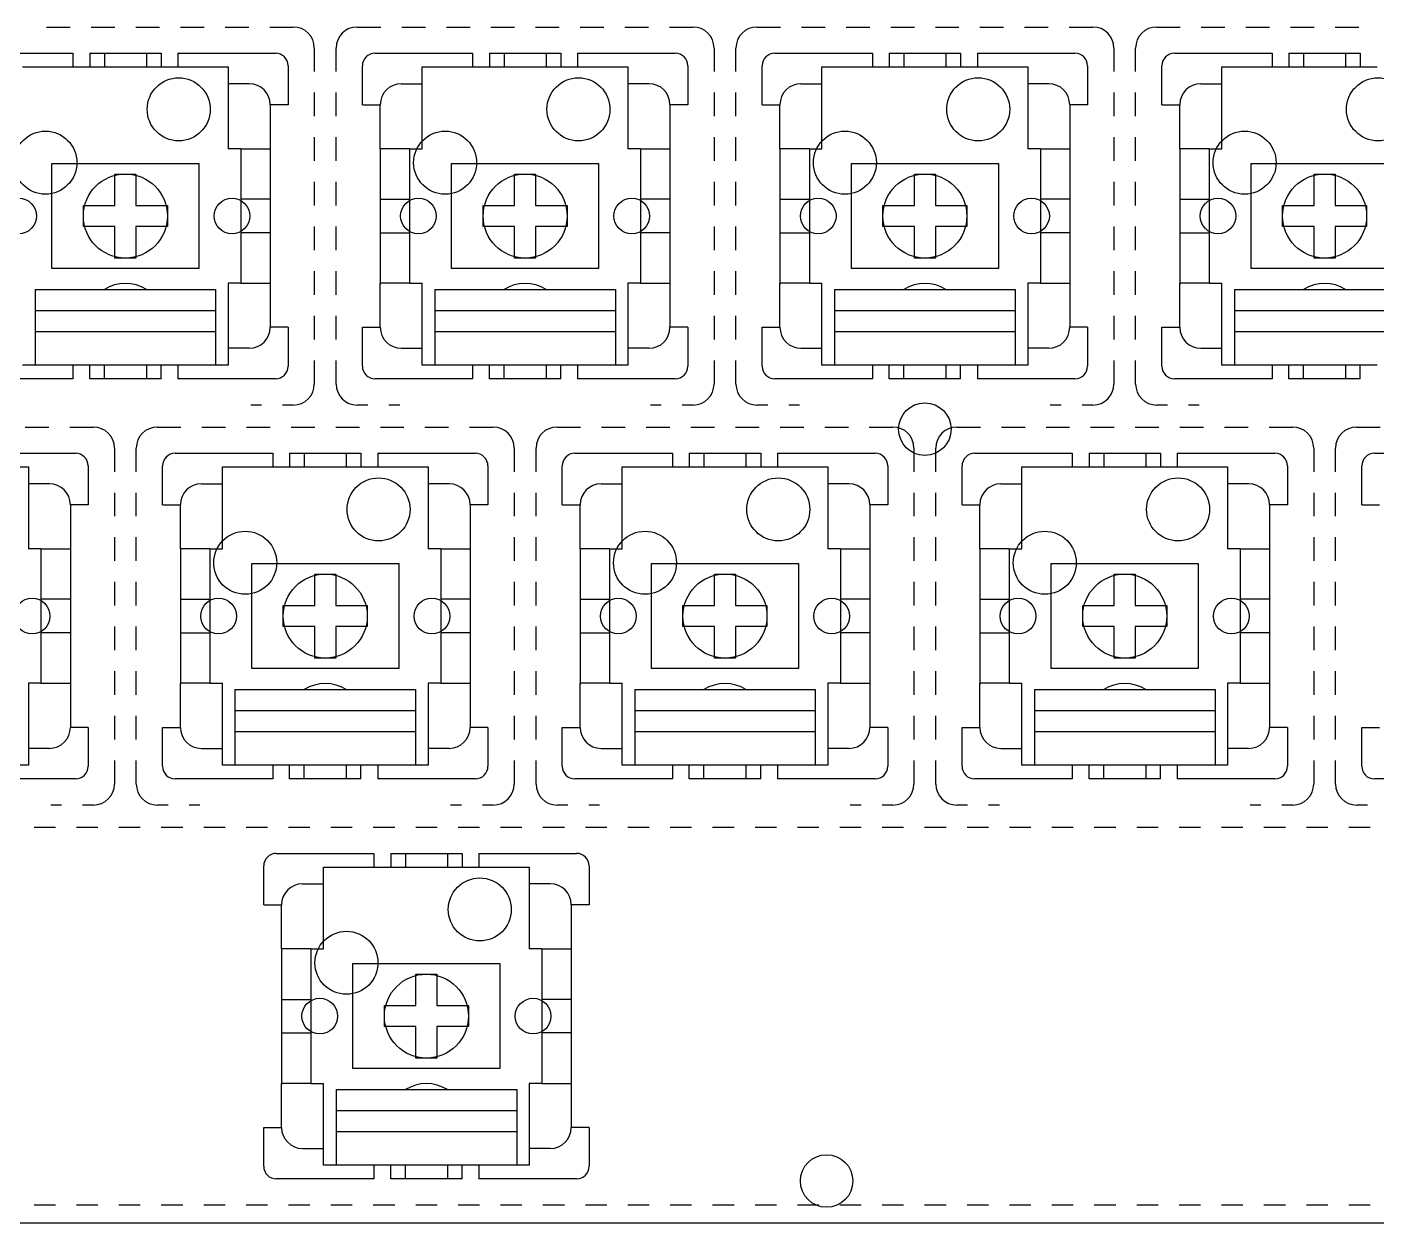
# Model space of a CAD drawing. Extents: x 0 to 386, y 0 to 144.
# Drawn here: x 122.4 to 186.7, y 0 to 57 of the extents above; entities that cross this region are included whole.
import ezdxf

# ---------------------------------------------------------------- set-up
doc = ezdxf.new("R2010")
doc.units = 0
for name, color, linetype in [('20', 30, 'CONTINUOUS'), ('21', 253, 'CONTINUOUS'), ('51', 253, 'CONTINUOUS')]:
    doc.layers.add(name, color=color, linetype=linetype)

msp = doc.modelspace()

# ---------------------------------------------------------------- linework, layer by layer
at = {"layer": '20'}
msp.add_line((0, 0), (385.6, 0), dxfattribs=at)
for centre, radius in [((129.58, 53.03), 1.5), ((148.62, 53.03), 1.5), ((167.66, 53.03), 1.5), ((186.7, 53.03), 1.5), ((123.23, 50.49), 1.5), ((142.27, 50.49), 1.5), ((161.31, 50.49), 1.5), ((180.35, 50.49), 1.5), ((127.04, 47.95), 2), ((146.08, 47.95), 2), ((165.12, 47.95), 2), ((184.16, 47.95), 2), ((121.96, 47.95), 0.85), ((132.12, 47.95), 0.85), ((141, 47.95), 0.85), ((151.16, 47.95), 0.85), ((160.04, 47.95), 0.85), ((170.2, 47.95), 0.85), ((179.08, 47.95), 0.85), ((165.12, 37.8), 1.25), ((139.1, 33.98), 1.5), ((158.14, 33.98), 1.5), ((177.18, 33.98), 1.5), ((132.75, 31.44), 1.5), ((151.79, 31.44), 1.5), ((170.83, 31.44), 1.5), ((136.56, 28.9), 2), ((155.6, 28.9), 2), ((174.64, 28.9), 2), ((122.6, 28.9), 0.85), ((131.48, 28.9), 0.85), ((141.64, 28.9), 0.85), ((150.52, 28.9), 0.85), ((160.68, 28.9), 0.85), ((169.56, 28.9), 0.85), ((179.72, 28.9), 0.85), ((143.92, 14.93), 1.5), ((137.57, 12.39), 1.5), ((141.38, 9.85), 2), ((136.3, 9.85), 0.85), ((146.46, 9.85), 0.85), ((160.44, 2), 1.25)]:
    msp.add_circle(centre, radius, dxfattribs=at)
at = {"layer": '21'}
for p, q in [((123.29, 56.95), (124.415, 56.95)), ((125.415, 56.95), (126.54, 56.95)), ((127.54, 56.95), (128.665, 56.95)), ((129.665, 56.95), (130.79, 56.95)), ((131.79, 56.95), (132.915, 56.95)), ((133.915, 56.95), (135.04, 56.95)), ((138.08, 56.95), (139.205, 56.95)), ((140.205, 56.95), (141.33, 56.95)), ((142.33, 56.95), (143.455, 56.95)), ((144.455, 56.95), (145.58, 56.95)), ((146.58, 56.95), (147.705, 56.95)), ((148.705, 56.95), (149.83, 56.95)), ((150.83, 56.95), (151.955, 56.95)), ((152.955, 56.95), (154.08, 56.95)), ((157.12, 56.95), (158.245, 56.95)), ((159.245, 56.95), (160.37, 56.95)), ((161.37, 56.95), (162.495, 56.95)), ((163.495, 56.95), (164.62, 56.95)), ((165.62, 56.95), (166.745, 56.95)), ((167.745, 56.95), (168.87, 56.95)), ((169.87, 56.95), (170.995, 56.95)), ((171.995, 56.95), (173.12, 56.95)), ((176.16, 56.95), (177.285, 56.95)), ((178.285, 56.95), (179.41, 56.95)), ((180.41, 56.95), (181.535, 56.95)), ((182.535, 56.95), (183.66, 56.95)), ((184.66, 56.95), (185.785, 56.95)), ((136.04, 55.95), (136.04, 54.825)), ((137.08, 54.825), (137.08, 55.95)), ((155.08, 55.95), (155.08, 54.825)), ((156.12, 54.825), (156.12, 55.95)), ((174.12, 55.95), (174.12, 54.825)), ((175.16, 54.825), (175.16, 55.95)), ((119.89, 55.7), (124.54, 55.7)), ((124.54, 55.7), (124.54, 55.05)), ((125.34, 55.7), (126.04, 55.7)), ((125.34, 55.7), (125.34, 55.05)), ((126.04, 55.7), (128.04, 55.7)), ((126.04, 55.7), (126.04, 55.05)), ((128.04, 55.7), (128.74, 55.7)), ((128.04, 55.7), (128.04, 55.05)), ((128.74, 55.7), (128.74, 55.05)), ((129.54, 55.7), (134.19, 55.7)), ((129.54, 55.7), (129.54, 55.05)), ((138.93, 55.7), (143.58, 55.7)), ((143.58, 55.7), (143.58, 55.05)), ((144.38, 55.7), (145.08, 55.7)), ((144.38, 55.7), (144.38, 55.05)), ((145.08, 55.7), (147.08, 55.7)), ((145.08, 55.7), (145.08, 55.05)), ((147.08, 55.7), (147.78, 55.7)), ((147.08, 55.7), (147.08, 55.05)), ((147.78, 55.7), (147.78, 55.05)), ((148.58, 55.7), (153.23, 55.7)), ((148.58, 55.7), (148.58, 55.05)), ((157.97, 55.7), (162.62, 55.7)), ((162.62, 55.7), (162.62, 55.05)), ((163.42, 55.7), (164.12, 55.7)), ((163.42, 55.7), (163.42, 55.05)), ((164.12, 55.7), (166.12, 55.7)), ((164.12, 55.7), (164.12, 55.05)), ((166.12, 55.7), (166.82, 55.7)), ((166.12, 55.7), (166.12, 55.05)), ((166.82, 55.7), (166.82, 55.05)), ((167.62, 55.7), (172.27, 55.7)), ((167.62, 55.7), (167.62, 55.05)), ((177.01, 55.7), (181.66, 55.7)), ((181.66, 55.7), (181.66, 55.05)), ((182.46, 55.7), (183.16, 55.7)), ((182.46, 55.7), (182.46, 55.05)), ((183.16, 55.7), (185.16, 55.7)), ((183.16, 55.7), (183.16, 55.05)), ((185.16, 55.7), (185.86, 55.7)), ((185.16, 55.7), (185.16, 55.05)), ((185.86, 55.7), (185.86, 55.05)), ((122.14, 55.05), (124.54, 55.05)), ((124.54, 55.05), (125.34, 55.05)), ((125.34, 55.05), (126.04, 55.05)), ((126.04, 55.05), (128.04, 55.05)), ((128.04, 55.05), (128.74, 55.05)), ((128.74, 55.05), (129.54, 55.05)), ((129.54, 55.05), (131.94, 55.05)), ((131.94, 55.05), (131.94, 54.25)), ((134.79, 55.1), (134.79, 53.25)), ((138.33, 53.25), (138.33, 55.1)), ((141.18, 55.05), (143.58, 55.05)), ((141.18, 54.25), (141.18, 55.05)), ((143.58, 55.05), (144.38, 55.05)), ((144.38, 55.05), (145.08, 55.05)), ((145.08, 55.05), (147.08, 55.05)), ((147.08, 55.05), (147.78, 55.05)), ((147.78, 55.05), (148.58, 55.05)), ((148.58, 55.05), (150.98, 55.05)), ((150.98, 55.05), (150.98, 54.25)), ((153.83, 55.1), (153.83, 53.25)), ((157.37, 53.25), (157.37, 55.1)), ((160.22, 55.05), (162.62, 55.05)), ((160.22, 54.25), (160.22, 55.05)), ((162.62, 55.05), (163.42, 55.05)), ((163.42, 55.05), (164.12, 55.05)), ((164.12, 55.05), (166.12, 55.05)), ((166.12, 55.05), (166.82, 55.05)), ((166.82, 55.05), (167.62, 55.05)), ((167.62, 55.05), (170.02, 55.05)), ((170.02, 55.05), (170.02, 54.25)), ((172.87, 55.1), (172.87, 53.25)), ((176.41, 53.25), (176.41, 55.1)), ((179.26, 55.05), (181.66, 55.05)), ((179.26, 54.25), (179.26, 55.05)), ((181.66, 55.05), (182.46, 55.05)), ((182.46, 55.05), (183.16, 55.05)), ((183.16, 55.05), (185.16, 55.05)), ((185.16, 55.05), (185.86, 55.05)), ((185.86, 55.05), (186.66, 55.05)), ((131.94, 54.25), (131.94, 51.15)), ((132.94, 54.25), (131.94, 54.25)), ((140.18, 54.25), (141.18, 54.25)), ((141.18, 51.15), (141.18, 54.25)), ((150.98, 54.25), (150.98, 51.15)), ((151.98, 54.25), (150.98, 54.25)), ((159.22, 54.25), (160.22, 54.25)), ((160.22, 51.15), (160.22, 54.25)), ((170.02, 54.25), (170.02, 51.15)), ((171.02, 54.25), (170.02, 54.25)), ((178.26, 54.25), (179.26, 54.25)), ((179.26, 51.15), (179.26, 54.25)), ((136.04, 53.825), (136.04, 52.7)), ((137.08, 52.7), (137.08, 53.825)), ((155.08, 53.825), (155.08, 52.7)), ((156.12, 52.7), (156.12, 53.825)), ((174.12, 53.825), (174.12, 52.7)), ((175.16, 52.7), (175.16, 53.825)), ((133.94, 53.25), (133.94, 51.15)), ((134.79, 53.25), (133.94, 53.25)), ((138.33, 53.25), (139.18, 53.25)), ((139.18, 51.15), (139.18, 53.25)), ((152.98, 53.25), (152.98, 51.15)), ((153.83, 53.25), (152.98, 53.25)), ((157.37, 53.25), (158.22, 53.25)), ((158.22, 51.15), (158.22, 53.25)), ((172.02, 53.25), (172.02, 51.15)), ((172.87, 53.25), (172.02, 53.25)), ((176.41, 53.25), (177.26, 53.25)), ((177.26, 51.15), (177.26, 53.25)), ((136.04, 51.7), (136.04, 50.575)), ((137.08, 50.575), (137.08, 51.7)), ((155.08, 51.7), (155.08, 50.575)), ((156.12, 50.575), (156.12, 51.7)), ((174.12, 51.7), (174.12, 50.575)), ((175.16, 50.575), (175.16, 51.7)), ((132.54, 51.15), (131.94, 51.15)), ((132.54, 51.15), (132.54, 48.85)), ((132.54, 51.15), (133.94, 51.15)), ((133.94, 51.15), (133.94, 48.75)), ((140.58, 51.15), (139.18, 51.15)), ((139.18, 51.15), (139.18, 48.75)), ((140.58, 51.15), (140.58, 48.85)), ((140.58, 51.15), (141.18, 51.15)), ((151.58, 51.15), (150.98, 51.15)), ((151.58, 51.15), (151.58, 48.85)), ((151.58, 51.15), (152.98, 51.15)), ((152.98, 51.15), (152.98, 48.75)), ((159.62, 51.15), (158.22, 51.15)), ((158.22, 51.15), (158.22, 48.75)), ((159.62, 51.15), (159.62, 48.85)), ((159.62, 51.15), (160.22, 51.15)), ((170.62, 51.15), (170.02, 51.15)), ((170.62, 51.15), (170.62, 48.85)), ((170.62, 51.15), (172.02, 51.15)), ((172.02, 51.15), (172.02, 48.75)), ((178.66, 51.15), (177.26, 51.15)), ((177.26, 51.15), (177.26, 48.75)), ((178.66, 51.15), (178.66, 48.85)), ((178.66, 51.15), (179.26, 51.15)), ((124.34, 50.45), (130.54, 50.45)), ((130.54, 50.45), (130.54, 45.45)), ((143.38, 50.45), (149.58, 50.45)), ((149.58, 50.45), (149.58, 45.45)), ((162.42, 50.45), (168.62, 50.45)), ((168.62, 50.45), (168.62, 45.45)), ((181.46, 50.45), (187.66, 50.45)), ((136.04, 49.575), (136.04, 48.45)), ((137.08, 48.45), (137.08, 49.575)), ((155.08, 49.575), (155.08, 48.45)), ((156.12, 48.45), (156.12, 49.575)), ((174.12, 49.575), (174.12, 48.45)), ((175.16, 48.45), (175.16, 49.575)), ((123.54, 45.45), (123.54, 49.45)), ((142.58, 45.45), (142.58, 49.45)), ((161.62, 45.45), (161.62, 49.45)), ((180.66, 45.45), (180.66, 49.45)), ((133.94, 48.75), (132.74, 48.75)), ((133.94, 48.75), (133.94, 47.15)), ((139.18, 48.75), (139.18, 47.15)), ((139.18, 48.75), (140.38, 48.75)), ((152.98, 48.75), (151.78, 48.75)), ((152.98, 48.75), (152.98, 47.15)), ((158.22, 48.75), (158.22, 47.15)), ((158.22, 48.75), (159.42, 48.75)), ((172.02, 48.75), (170.82, 48.75)), ((172.02, 48.75), (172.02, 47.15)), ((177.26, 48.75), (177.26, 47.15)), ((177.26, 48.75), (178.46, 48.75)), ((132.54, 47.05), (132.54, 44.75)), ((133.94, 47.15), (132.74, 47.15)), ((133.94, 47.15), (133.94, 44.75)), ((136.04, 47.45), (136.04, 46.325)), ((137.08, 46.325), (137.08, 47.45)), ((139.18, 47.15), (140.38, 47.15)), ((139.18, 47.15), (139.18, 44.7)), ((140.58, 47.05), (140.58, 44.75)), ((151.58, 47.05), (151.58, 44.75)), ((152.98, 47.15), (151.78, 47.15)), ((152.98, 47.15), (152.98, 44.75)), ((155.08, 47.45), (155.08, 46.325)), ((156.12, 46.325), (156.12, 47.45)), ((158.22, 47.15), (159.42, 47.15)), ((158.22, 47.15), (158.22, 44.7)), ((159.62, 47.05), (159.62, 44.75)), ((170.62, 47.05), (170.62, 44.75)), ((172.02, 47.15), (170.82, 47.15)), ((172.02, 47.15), (172.02, 44.75)), ((174.12, 47.45), (174.12, 46.325)), ((175.16, 46.325), (175.16, 47.45)), ((177.26, 47.15), (178.46, 47.15)), ((177.26, 47.15), (177.26, 44.7)), ((178.66, 47.05), (178.66, 44.75)), ((130.54, 45.45), (123.54, 45.45)), ((136.04, 45.325), (136.04, 44.2)), ((137.08, 44.2), (137.08, 45.325)), ((149.58, 45.45), (142.58, 45.45)), ((155.08, 45.325), (155.08, 44.2)), ((156.12, 44.2), (156.12, 45.325)), ((168.62, 45.45), (161.62, 45.45)), ((174.12, 45.325), (174.12, 44.2)), ((175.16, 44.2), (175.16, 45.325)), ((187.66, 45.45), (180.66, 45.45)), ((122.74, 44.45), (126.04, 44.45)), ((122.74, 44.45), (122.74, 43.45)), ((126.04, 44.45), (128.04, 44.45)), ((128.04, 44.45), (131.34, 44.45)), ((131.34, 44.45), (131.34, 43.45)), ((131.94, 44.75), (131.94, 41.65)), ((132.54, 44.75), (131.94, 44.75)), ((132.54, 44.75), (133.94, 44.75)), ((133.94, 44.75), (133.94, 42.65)), ((139.18, 44.7), (139.18, 44.75)), ((140.58, 44.75), (139.18, 44.75)), ((139.18, 42.65), (139.18, 44.7)), ((140.58, 44.75), (141.18, 44.75)), ((141.18, 41.65), (141.18, 44.75)), ((141.78, 44.45), (145.08, 44.45)), ((141.78, 44.45), (141.78, 43.45)), ((145.08, 44.45), (147.08, 44.45)), ((147.08, 44.45), (150.38, 44.45)), ((150.38, 44.45), (150.38, 43.45)), ((150.98, 44.75), (150.98, 41.65)), ((151.58, 44.75), (150.98, 44.75)), ((151.58, 44.75), (152.98, 44.75)), ((152.98, 44.75), (152.98, 42.65)), ((158.22, 44.7), (158.22, 44.75)), ((159.62, 44.75), (158.22, 44.75)), ((158.22, 42.65), (158.22, 44.7)), ((159.62, 44.75), (160.22, 44.75)), ((160.22, 41.65), (160.22, 44.75)), ((160.82, 44.45), (164.12, 44.45)), ((160.82, 44.45), (160.82, 43.45)), ((164.12, 44.45), (166.12, 44.45)), ((166.12, 44.45), (169.42, 44.45)), ((169.42, 44.45), (169.42, 43.45)), ((170.02, 44.75), (170.02, 41.65)), ((170.62, 44.75), (170.02, 44.75)), ((170.62, 44.75), (172.02, 44.75)), ((172.02, 44.75), (172.02, 42.65)), ((177.26, 44.7), (177.26, 44.75)), ((178.66, 44.75), (177.26, 44.75)), ((177.26, 42.65), (177.26, 44.7)), ((178.66, 44.75), (179.26, 44.75)), ((179.26, 41.65), (179.26, 44.75)), ((179.86, 44.45), (183.16, 44.45)), ((179.86, 44.45), (179.86, 43.45)), ((183.16, 44.45), (185.16, 44.45)), ((185.16, 44.45), (188.46, 44.45)), ((122.74, 43.45), (122.74, 42.45)), ((122.74, 43.45), (131.34, 43.45)), ((131.34, 43.45), (131.34, 42.45)), ((136.04, 43.2), (136.04, 42.075)), ((137.08, 42.075), (137.08, 43.2)), ((141.78, 43.45), (141.78, 42.45)), ((141.78, 43.45), (150.38, 43.45)), ((150.38, 43.45), (150.38, 42.45)), ((155.08, 43.2), (155.08, 42.075)), ((156.12, 42.075), (156.12, 43.2)), ((160.82, 43.45), (160.82, 42.45)), ((160.82, 43.45), (169.42, 43.45)), ((169.42, 43.45), (169.42, 42.45)), ((174.12, 43.2), (174.12, 42.075)), ((175.16, 42.075), (175.16, 43.2)), ((179.86, 43.45), (179.86, 42.45)), ((179.86, 43.45), (188.46, 43.45)), ((122.74, 42.45), (122.74, 40.85)), ((122.74, 42.45), (131.34, 42.45)), ((131.34, 42.45), (131.34, 40.85)), ((134.79, 42.65), (133.94, 42.65)), ((134.79, 42.65), (134.79, 40.8)), ((138.33, 40.8), (138.33, 42.65)), ((138.33, 42.65), (139.18, 42.65)), ((141.78, 42.45), (141.78, 40.85)), ((141.78, 42.45), (150.38, 42.45)), ((150.38, 42.45), (150.38, 40.85)), ((153.83, 42.65), (152.98, 42.65)), ((153.83, 42.65), (153.83, 40.8)), ((157.37, 40.8), (157.37, 42.65)), ((157.37, 42.65), (158.22, 42.65)), ((160.82, 42.45), (160.82, 40.85)), ((160.82, 42.45), (169.42, 42.45)), ((169.42, 42.45), (169.42, 40.85)), ((172.87, 42.65), (172.02, 42.65)), ((172.87, 42.65), (172.87, 40.8)), ((176.41, 40.8), (176.41, 42.65)), ((176.41, 42.65), (177.26, 42.65)), ((179.86, 42.45), (179.86, 40.85)), ((179.86, 42.45), (188.46, 42.45)), ((131.94, 41.65), (131.94, 40.85)), ((132.94, 41.65), (131.94, 41.65)), ((140.18, 41.65), (141.18, 41.65)), ((141.18, 40.85), (141.18, 41.65)), ((150.98, 41.65), (150.98, 40.85)), ((151.98, 41.65), (150.98, 41.65)), ((159.22, 41.65), (160.22, 41.65)), ((160.22, 40.85), (160.22, 41.65)), ((170.02, 41.65), (170.02, 40.85)), ((171.02, 41.65), (170.02, 41.65)), ((178.26, 41.65), (179.26, 41.65)), ((179.26, 40.85), (179.26, 41.65)), ((122.74, 40.85), (122.14, 40.85)), ((124.54, 40.85), (122.74, 40.85)), ((125.34, 40.85), (124.54, 40.85)), ((124.54, 40.85), (124.54, 40.2)), ((126.04, 40.85), (125.34, 40.85)), ((125.34, 40.2), (125.34, 40.85)), ((128.04, 40.85), (126.04, 40.85)), ((126.04, 40.2), (126.04, 40.85)), ((128.74, 40.85), (128.04, 40.85)), ((128.04, 40.85), (128.04, 40.2)), ((129.54, 40.85), (128.74, 40.85)), ((128.74, 40.2), (128.74, 40.85)), ((131.34, 40.85), (129.54, 40.85)), ((129.54, 40.85), (129.54, 40.2)), ((131.94, 40.85), (131.34, 40.85)), ((136.04, 41.075), (136.04, 39.95)), ((137.08, 39.95), (137.08, 41.075)), ((141.78, 40.85), (141.18, 40.85)), ((143.58, 40.85), (141.78, 40.85)), ((144.38, 40.85), (143.58, 40.85)), ((143.58, 40.85), (143.58, 40.2)), ((145.08, 40.85), (144.38, 40.85)), ((144.38, 40.2), (144.38, 40.85)), ((147.08, 40.85), (145.08, 40.85)), ((145.08, 40.2), (145.08, 40.85)), ((147.78, 40.85), (147.08, 40.85)), ((147.08, 40.85), (147.08, 40.2)), ((148.58, 40.85), (147.78, 40.85)), ((147.78, 40.2), (147.78, 40.85)), ((150.38, 40.85), (148.58, 40.85)), ((148.58, 40.85), (148.58, 40.2)), ((150.98, 40.85), (150.38, 40.85)), ((155.08, 41.075), (155.08, 39.95)), ((156.12, 39.95), (156.12, 41.075)), ((160.82, 40.85), (160.22, 40.85)), ((162.62, 40.85), (160.82, 40.85)), ((163.42, 40.85), (162.62, 40.85)), ((162.62, 40.85), (162.62, 40.2)), ((164.12, 40.85), (163.42, 40.85)), ((163.42, 40.2), (163.42, 40.85)), ((166.12, 40.85), (164.12, 40.85)), ((164.12, 40.2), (164.12, 40.85)), ((166.82, 40.85), (166.12, 40.85)), ((166.12, 40.85), (166.12, 40.2)), ((167.62, 40.85), (166.82, 40.85)), ((166.82, 40.2), (166.82, 40.85)), ((169.42, 40.85), (167.62, 40.85)), ((167.62, 40.85), (167.62, 40.2)), ((170.02, 40.85), (169.42, 40.85)), ((174.12, 41.075), (174.12, 39.95)), ((175.16, 39.95), (175.16, 41.075)), ((179.86, 40.85), (179.26, 40.85)), ((181.66, 40.85), (179.86, 40.85)), ((182.46, 40.85), (181.66, 40.85)), ((181.66, 40.85), (181.66, 40.2)), ((183.16, 40.85), (182.46, 40.85)), ((182.46, 40.2), (182.46, 40.85)), ((185.16, 40.85), (183.16, 40.85)), ((183.16, 40.2), (183.16, 40.85)), ((185.86, 40.85), (185.16, 40.85)), ((185.16, 40.85), (185.16, 40.2)), ((186.66, 40.85), (185.86, 40.85)), ((185.86, 40.2), (185.86, 40.85)), ((124.54, 40.2), (119.89, 40.2)), ((126.04, 40.2), (125.34, 40.2)), ((128.04, 40.2), (126.04, 40.2)), ((128.74, 40.2), (128.04, 40.2)), ((134.19, 40.2), (129.54, 40.2)), ((143.58, 40.2), (138.93, 40.2)), ((145.08, 40.2), (144.38, 40.2)), ((147.08, 40.2), (145.08, 40.2)), ((147.78, 40.2), (147.08, 40.2)), ((153.23, 40.2), (148.58, 40.2)), ((162.62, 40.2), (157.97, 40.2)), ((164.12, 40.2), (163.42, 40.2)), ((166.12, 40.2), (164.12, 40.2)), ((166.82, 40.2), (166.12, 40.2)), ((172.27, 40.2), (167.62, 40.2)), ((181.66, 40.2), (177.01, 40.2)), ((183.16, 40.2), (182.46, 40.2)), ((185.16, 40.2), (183.16, 40.2)), ((185.86, 40.2), (185.16, 40.2)), ((133.525, 38.95), (133.01, 38.95)), ((135.04, 38.95), (134.525, 38.95)), ((138.595, 38.95), (138.08, 38.95)), ((140.11, 38.95), (139.595, 38.95)), ((152.565, 38.95), (152.05, 38.95)), ((154.08, 38.95), (153.565, 38.95)), ((157.635, 38.95), (157.12, 38.95)), ((159.15, 38.95), (158.635, 38.95)), ((171.605, 38.95), (171.09, 38.95)), ((173.12, 38.95), (172.605, 38.95)), ((176.675, 38.95), (176.16, 38.95)), ((178.19, 38.95), (177.675, 38.95)), ((122.27, 37.9), (123.395, 37.9)), ((124.395, 37.9), (125.52, 37.9)), ((128.56, 37.9), (129.685, 37.9)), ((130.685, 37.9), (131.81, 37.9)), ((132.81, 37.9), (133.935, 37.9)), ((134.935, 37.9), (136.06, 37.9)), ((137.06, 37.9), (138.185, 37.9)), ((139.185, 37.9), (140.31, 37.9)), ((141.31, 37.9), (142.435, 37.9)), ((143.435, 37.9), (144.56, 37.9)), ((147.6, 37.9), (148.725, 37.9)), ((149.725, 37.9), (150.85, 37.9)), ((151.85, 37.9), (152.975, 37.9)), ((153.975, 37.9), (155.1, 37.9)), ((156.1, 37.9), (157.225, 37.9)), ((158.225, 37.9), (159.35, 37.9)), ((160.35, 37.9), (161.475, 37.9)), ((162.475, 37.9), (163.6, 37.9)), ((166.64, 37.9), (167.765, 37.9)), ((168.765, 37.9), (169.89, 37.9)), ((170.89, 37.9), (172.015, 37.9)), ((173.015, 37.9), (174.14, 37.9)), ((175.14, 37.9), (176.265, 37.9)), ((177.265, 37.9), (178.39, 37.9)), ((179.39, 37.9), (180.515, 37.9)), ((181.515, 37.9), (182.64, 37.9)), ((185.68, 37.9), (186.805, 37.9)), ((126.52, 36.9), (126.52, 35.775)), ((127.56, 35.775), (127.56, 36.9)), ((145.56, 36.9), (145.56, 35.775)), ((146.6, 35.775), (146.6, 36.9)), ((164.6, 36.9), (164.6, 35.775)), ((165.64, 35.775), (165.64, 36.9)), ((183.64, 36.9), (183.64, 35.775)), ((184.68, 35.775), (184.68, 36.9)), ((120.02, 36.65), (124.67, 36.65)), ((125.27, 36.05), (125.27, 34.2)), ((128.81, 34.2), (128.81, 36.05)), ((129.41, 36.65), (134.06, 36.65)), ((134.06, 36.65), (134.06, 36)), ((134.86, 36.65), (135.56, 36.65)), ((134.86, 36.65), (134.86, 36)), ((135.56, 36.65), (137.56, 36.65)), ((135.56, 36.65), (135.56, 36)), ((137.56, 36.65), (138.26, 36.65)), ((137.56, 36.65), (137.56, 36)), ((138.26, 36.65), (138.26, 36)), ((139.06, 36.65), (143.71, 36.65)), ((139.06, 36.65), (139.06, 36)), ((144.31, 36.05), (144.31, 34.2)), ((147.85, 34.2), (147.85, 36.05)), ((148.45, 36.65), (153.1, 36.65)), ((153.1, 36.65), (153.1, 36)), ((153.9, 36.65), (154.6, 36.65)), ((153.9, 36.65), (153.9, 36)), ((154.6, 36.65), (156.6, 36.65)), ((154.6, 36.65), (154.6, 36)), ((156.6, 36.65), (157.3, 36.65)), ((156.6, 36.65), (156.6, 36)), ((157.3, 36.65), (157.3, 36)), ((158.1, 36.65), (162.75, 36.65)), ((158.1, 36.65), (158.1, 36)), ((163.35, 36.05), (163.35, 34.2)), ((166.89, 34.2), (166.89, 36.05)), ((167.49, 36.65), (172.14, 36.65)), ((172.14, 36.65), (172.14, 36)), ((172.94, 36.65), (173.64, 36.65)), ((172.94, 36.65), (172.94, 36)), ((173.64, 36.65), (175.64, 36.65)), ((173.64, 36.65), (173.64, 36)), ((175.64, 36.65), (176.34, 36.65)), ((175.64, 36.65), (175.64, 36)), ((176.34, 36.65), (176.34, 36)), ((177.14, 36.65), (181.79, 36.65)), ((177.14, 36.65), (177.14, 36)), ((182.39, 36.05), (182.39, 34.2)), ((185.93, 34.2), (185.93, 36.05)), ((186.53, 36.65), (191.18, 36.65)), ((120.02, 36), (122.42, 36)), ((122.42, 36), (122.42, 35.2)), ((131.66, 36), (134.06, 36)), ((131.66, 35.2), (131.66, 36)), ((134.06, 36), (134.86, 36)), ((134.86, 36), (135.56, 36)), ((135.56, 36), (137.56, 36)), ((137.56, 36), (138.26, 36)), ((138.26, 36), (139.06, 36)), ((139.06, 36), (141.46, 36)), ((141.46, 36), (141.46, 35.2)), ((150.7, 36), (153.1, 36)), ((150.7, 35.2), (150.7, 36)), ((153.1, 36), (153.9, 36)), ((153.9, 36), (154.6, 36)), ((154.6, 36), (156.6, 36)), ((156.6, 36), (157.3, 36)), ((157.3, 36), (158.1, 36)), ((158.1, 36), (160.5, 36)), ((160.5, 36), (160.5, 35.2)), ((169.74, 36), (172.14, 36)), ((169.74, 35.2), (169.74, 36)), ((172.14, 36), (172.94, 36)), ((172.94, 36), (173.64, 36)), ((173.64, 36), (175.64, 36)), ((175.64, 36), (176.34, 36)), ((176.34, 36), (177.14, 36)), ((177.14, 36), (179.54, 36)), ((179.54, 36), (179.54, 35.2)), ((122.42, 35.2), (122.42, 32.1)), ((123.42, 35.2), (122.42, 35.2)), ((126.52, 34.775), (126.52, 33.65)), ((127.56, 33.65), (127.56, 34.775)), ((130.66, 35.2), (131.66, 35.2)), ((131.66, 32.1), (131.66, 35.2)), ((141.46, 35.2), (141.46, 32.1)), ((142.46, 35.2), (141.46, 35.2)), ((145.56, 34.775), (145.56, 33.65)), ((146.6, 33.65), (146.6, 34.775)), ((149.7, 35.2), (150.7, 35.2)), ((150.7, 32.1), (150.7, 35.2)), ((160.5, 35.2), (160.5, 32.1)), ((161.5, 35.2), (160.5, 35.2)), ((164.6, 34.775), (164.6, 33.65)), ((165.64, 33.65), (165.64, 34.775)), ((168.74, 35.2), (169.74, 35.2)), ((169.74, 32.1), (169.74, 35.2)), ((179.54, 35.2), (179.54, 32.1)), ((180.54, 35.2), (179.54, 35.2)), ((183.64, 34.775), (183.64, 33.65)), ((184.68, 33.65), (184.68, 34.775)), ((124.42, 34.2), (124.42, 32.1)), ((125.27, 34.2), (124.42, 34.2)), ((128.81, 34.2), (129.66, 34.2)), ((129.66, 32.1), (129.66, 34.2)), ((143.46, 34.2), (143.46, 32.1)), ((144.31, 34.2), (143.46, 34.2)), ((147.85, 34.2), (148.7, 34.2)), ((148.7, 32.1), (148.7, 34.2)), ((162.5, 34.2), (162.5, 32.1)), ((163.35, 34.2), (162.5, 34.2)), ((166.89, 34.2), (167.74, 34.2)), ((167.74, 32.1), (167.74, 34.2)), ((181.54, 34.2), (181.54, 32.1)), ((182.39, 34.2), (181.54, 34.2)), ((185.93, 34.2), (186.78, 34.2)), ((126.52, 32.65), (126.52, 31.525)), ((127.56, 31.525), (127.56, 32.65)), ((145.56, 32.65), (145.56, 31.525)), ((146.6, 31.525), (146.6, 32.65)), ((164.6, 32.65), (164.6, 31.525)), ((165.64, 31.525), (165.64, 32.65)), ((183.64, 32.65), (183.64, 31.525)), ((184.68, 31.525), (184.68, 32.65)), ((123.02, 32.1), (122.42, 32.1)), ((123.02, 32.1), (123.02, 29.8)), ((123.02, 32.1), (124.42, 32.1)), ((124.42, 32.1), (124.42, 29.7)), ((131.06, 32.1), (129.66, 32.1)), ((129.66, 32.1), (129.66, 29.7)), ((131.06, 32.1), (131.06, 29.8)), ((131.06, 32.1), (131.66, 32.1)), ((142.06, 32.1), (141.46, 32.1)), ((142.06, 32.1), (142.06, 29.8)), ((142.06, 32.1), (143.46, 32.1)), ((143.46, 32.1), (143.46, 29.7)), ((150.1, 32.1), (148.7, 32.1)), ((148.7, 32.1), (148.7, 29.7)), ((150.1, 32.1), (150.1, 29.8)), ((150.1, 32.1), (150.7, 32.1)), ((161.1, 32.1), (160.5, 32.1)), ((161.1, 32.1), (161.1, 29.8)), ((161.1, 32.1), (162.5, 32.1)), ((162.5, 32.1), (162.5, 29.7)), ((169.14, 32.1), (167.74, 32.1)), ((167.74, 32.1), (167.74, 29.7)), ((169.14, 32.1), (169.14, 29.8)), ((169.14, 32.1), (169.74, 32.1)), ((180.14, 32.1), (179.54, 32.1)), ((180.14, 32.1), (180.14, 29.8)), ((180.14, 32.1), (181.54, 32.1)), ((181.54, 32.1), (181.54, 29.7)), ((133.86, 31.4), (140.06, 31.4)), ((140.06, 31.4), (140.06, 26.4)), ((152.9, 31.4), (159.1, 31.4)), ((159.1, 31.4), (159.1, 26.4)), ((171.94, 31.4), (178.14, 31.4)), ((178.14, 31.4), (178.14, 26.4)), ((126.52, 30.525), (126.52, 29.4)), ((127.56, 29.4), (127.56, 30.525)), ((133.06, 26.4), (133.06, 30.4)), ((145.56, 30.525), (145.56, 29.4)), ((146.6, 29.4), (146.6, 30.525)), ((152.1, 26.4), (152.1, 30.4)), ((164.6, 30.525), (164.6, 29.4)), ((165.64, 29.4), (165.64, 30.525)), ((171.14, 26.4), (171.14, 30.4)), ((183.64, 30.525), (183.64, 29.4)), ((184.68, 29.4), (184.68, 30.525)), ((124.42, 29.7), (123.22, 29.7)), ((124.42, 29.7), (124.42, 28.1)), ((129.66, 29.7), (129.66, 28.1)), ((129.66, 29.7), (130.86, 29.7)), ((143.46, 29.7), (142.26, 29.7)), ((143.46, 29.7), (143.46, 28.1)), ((148.7, 29.7), (148.7, 28.1)), ((148.7, 29.7), (149.9, 29.7)), ((162.5, 29.7), (161.3, 29.7)), ((162.5, 29.7), (162.5, 28.1)), ((167.74, 29.7), (167.74, 28.1)), ((167.74, 29.7), (168.94, 29.7)), ((181.54, 29.7), (180.34, 29.7)), ((181.54, 29.7), (181.54, 28.1)), ((126.52, 28.4), (126.52, 27.275)), ((127.56, 27.275), (127.56, 28.4)), ((145.56, 28.4), (145.56, 27.275)), ((146.6, 27.275), (146.6, 28.4)), ((164.6, 28.4), (164.6, 27.275)), ((165.64, 27.275), (165.64, 28.4)), ((183.64, 28.4), (183.64, 27.275)), ((184.68, 27.275), (184.68, 28.4)), ((123.02, 28), (123.02, 25.7)), ((124.42, 28.1), (123.22, 28.1)), ((124.42, 28.1), (124.42, 25.7)), ((129.66, 28.1), (130.86, 28.1)), ((129.66, 28.1), (129.66, 25.65)), ((131.06, 28), (131.06, 25.7)), ((142.06, 28), (142.06, 25.7)), ((143.46, 28.1), (142.26, 28.1)), ((143.46, 28.1), (143.46, 25.7)), ((148.7, 28.1), (149.9, 28.1)), ((148.7, 28.1), (148.7, 25.65)), ((150.1, 28), (150.1, 25.7)), ((161.1, 28), (161.1, 25.7)), ((162.5, 28.1), (161.3, 28.1)), ((162.5, 28.1), (162.5, 25.7)), ((167.74, 28.1), (168.94, 28.1)), ((167.74, 28.1), (167.74, 25.65)), ((169.14, 28), (169.14, 25.7)), ((180.14, 28), (180.14, 25.7)), ((181.54, 28.1), (180.34, 28.1)), ((181.54, 28.1), (181.54, 25.7)), ((140.06, 26.4), (133.06, 26.4)), ((159.1, 26.4), (152.1, 26.4)), ((178.14, 26.4), (171.14, 26.4)), ((126.52, 26.275), (126.52, 25.15)), ((127.56, 25.15), (127.56, 26.275)), ((145.56, 26.275), (145.56, 25.15)), ((146.6, 25.15), (146.6, 26.275)), ((164.6, 26.275), (164.6, 25.15)), ((165.64, 25.15), (165.64, 26.275)), ((183.64, 26.275), (183.64, 25.15)), ((184.68, 25.15), (184.68, 26.275)), ((122.42, 25.7), (122.42, 22.6)), ((123.02, 25.7), (122.42, 25.7)), ((123.02, 25.7), (124.42, 25.7)), ((124.42, 25.7), (124.42, 23.6)), ((129.66, 25.65), (129.66, 25.7)), ((131.06, 25.7), (129.66, 25.7)), ((129.66, 23.6), (129.66, 25.65)), ((131.06, 25.7), (131.66, 25.7)), ((131.66, 22.6), (131.66, 25.7)), ((132.26, 25.4), (135.56, 25.4)), ((132.26, 25.4), (132.26, 24.4)), ((135.56, 25.4), (137.56, 25.4)), ((137.56, 25.4), (140.86, 25.4)), ((140.86, 25.4), (140.86, 24.4)), ((141.46, 25.7), (141.46, 22.6)), ((142.06, 25.7), (141.46, 25.7)), ((142.06, 25.7), (143.46, 25.7)), ((143.46, 25.7), (143.46, 23.6)), ((148.7, 25.65), (148.7, 25.7)), ((150.1, 25.7), (148.7, 25.7)), ((148.7, 23.6), (148.7, 25.65)), ((150.1, 25.7), (150.7, 25.7)), ((150.7, 22.6), (150.7, 25.7)), ((151.3, 25.4), (154.6, 25.4)), ((151.3, 25.4), (151.3, 24.4)), ((154.6, 25.4), (156.6, 25.4)), ((156.6, 25.4), (159.9, 25.4)), ((159.9, 25.4), (159.9, 24.4)), ((160.5, 25.7), (160.5, 22.6)), ((161.1, 25.7), (160.5, 25.7)), ((161.1, 25.7), (162.5, 25.7)), ((162.5, 25.7), (162.5, 23.6)), ((167.74, 25.65), (167.74, 25.7)), ((169.14, 25.7), (167.74, 25.7)), ((167.74, 23.6), (167.74, 25.65)), ((169.14, 25.7), (169.74, 25.7)), ((169.74, 22.6), (169.74, 25.7)), ((170.34, 25.4), (173.64, 25.4)), ((170.34, 25.4), (170.34, 24.4)), ((173.64, 25.4), (175.64, 25.4)), ((175.64, 25.4), (178.94, 25.4)), ((178.94, 25.4), (178.94, 24.4)), ((179.54, 25.7), (179.54, 22.6)), ((180.14, 25.7), (179.54, 25.7)), ((180.14, 25.7), (181.54, 25.7)), ((181.54, 25.7), (181.54, 23.6)), ((126.52, 24.15), (126.52, 23.025)), ((127.56, 23.025), (127.56, 24.15)), ((132.26, 24.4), (132.26, 23.4)), ((132.26, 24.4), (140.86, 24.4)), ((140.86, 24.4), (140.86, 23.4)), ((145.56, 24.15), (145.56, 23.025)), ((146.6, 23.025), (146.6, 24.15)), ((151.3, 24.4), (151.3, 23.4)), ((151.3, 24.4), (159.9, 24.4)), ((159.9, 24.4), (159.9, 23.4)), ((164.6, 24.15), (164.6, 23.025)), ((165.64, 23.025), (165.64, 24.15)), ((170.34, 24.4), (170.34, 23.4)), ((170.34, 24.4), (178.94, 24.4)), ((178.94, 24.4), (178.94, 23.4)), ((183.64, 24.15), (183.64, 23.025)), ((184.68, 23.025), (184.68, 24.15)), ((125.27, 23.6), (124.42, 23.6)), ((125.27, 23.6), (125.27, 21.75)), ((128.81, 21.75), (128.81, 23.6)), ((128.81, 23.6), (129.66, 23.6)), ((132.26, 23.4), (132.26, 21.8)), ((132.26, 23.4), (140.86, 23.4)), ((140.86, 23.4), (140.86, 21.8)), ((144.31, 23.6), (143.46, 23.6)), ((144.31, 23.6), (144.31, 21.75)), ((147.85, 21.75), (147.85, 23.6)), ((147.85, 23.6), (148.7, 23.6)), ((151.3, 23.4), (151.3, 21.8)), ((151.3, 23.4), (159.9, 23.4)), ((159.9, 23.4), (159.9, 21.8)), ((163.35, 23.6), (162.5, 23.6)), ((163.35, 23.6), (163.35, 21.75)), ((166.89, 21.75), (166.89, 23.6)), ((166.89, 23.6), (167.74, 23.6)), ((170.34, 23.4), (170.34, 21.8)), ((170.34, 23.4), (178.94, 23.4)), ((178.94, 23.4), (178.94, 21.8)), ((182.39, 23.6), (181.54, 23.6)), ((182.39, 23.6), (182.39, 21.75)), ((185.93, 21.75), (185.93, 23.6)), ((185.93, 23.6), (186.78, 23.6)), ((122.42, 22.6), (122.42, 21.8)), ((123.42, 22.6), (122.42, 22.6)), ((130.66, 22.6), (131.66, 22.6)), ((131.66, 21.8), (131.66, 22.6)), ((141.46, 22.6), (141.46, 21.8)), ((142.46, 22.6), (141.46, 22.6)), ((149.7, 22.6), (150.7, 22.6)), ((150.7, 21.8), (150.7, 22.6)), ((160.5, 22.6), (160.5, 21.8)), ((161.5, 22.6), (160.5, 22.6)), ((168.74, 22.6), (169.74, 22.6)), ((169.74, 21.8), (169.74, 22.6)), ((179.54, 22.6), (179.54, 21.8)), ((180.54, 22.6), (179.54, 22.6)), ((126.52, 22.025), (126.52, 20.9)), ((127.56, 20.9), (127.56, 22.025)), ((145.56, 22.025), (145.56, 20.9)), ((146.6, 20.9), (146.6, 22.025)), ((164.6, 22.025), (164.6, 20.9)), ((165.64, 20.9), (165.64, 22.025)), ((183.64, 22.025), (183.64, 20.9)), ((184.68, 20.9), (184.68, 22.025)), ((122.42, 21.8), (121.82, 21.8)), ((132.26, 21.8), (131.66, 21.8)), ((134.06, 21.8), (132.26, 21.8)), ((134.86, 21.8), (134.06, 21.8)), ((134.06, 21.8), (134.06, 21.15)), ((135.56, 21.8), (134.86, 21.8)), ((134.86, 21.15), (134.86, 21.8)), ((137.56, 21.8), (135.56, 21.8)), ((135.56, 21.15), (135.56, 21.8)), ((138.26, 21.8), (137.56, 21.8)), ((137.56, 21.8), (137.56, 21.15)), ((139.06, 21.8), (138.26, 21.8)), ((138.26, 21.15), (138.26, 21.8)), ((140.86, 21.8), (139.06, 21.8)), ((139.06, 21.8), (139.06, 21.15)), ((141.46, 21.8), (140.86, 21.8)), ((151.3, 21.8), (150.7, 21.8)), ((153.1, 21.8), (151.3, 21.8)), ((153.9, 21.8), (153.1, 21.8)), ((153.1, 21.8), (153.1, 21.15)), ((154.6, 21.8), (153.9, 21.8)), ((153.9, 21.15), (153.9, 21.8)), ((156.6, 21.8), (154.6, 21.8)), ((154.6, 21.15), (154.6, 21.8)), ((157.3, 21.8), (156.6, 21.8)), ((156.6, 21.8), (156.6, 21.15)), ((158.1, 21.8), (157.3, 21.8)), ((157.3, 21.15), (157.3, 21.8)), ((159.9, 21.8), (158.1, 21.8)), ((158.1, 21.8), (158.1, 21.15)), ((160.5, 21.8), (159.9, 21.8)), ((170.34, 21.8), (169.74, 21.8)), ((172.14, 21.8), (170.34, 21.8)), ((172.94, 21.8), (172.14, 21.8)), ((172.14, 21.8), (172.14, 21.15)), ((173.64, 21.8), (172.94, 21.8)), ((172.94, 21.15), (172.94, 21.8)), ((175.64, 21.8), (173.64, 21.8)), ((173.64, 21.15), (173.64, 21.8)), ((176.34, 21.8), (175.64, 21.8)), ((175.64, 21.8), (175.64, 21.15)), ((177.14, 21.8), (176.34, 21.8)), ((176.34, 21.15), (176.34, 21.8)), ((178.94, 21.8), (177.14, 21.8)), ((177.14, 21.8), (177.14, 21.15)), ((179.54, 21.8), (178.94, 21.8)), ((124.67, 21.15), (120.02, 21.15)), ((134.06, 21.15), (129.41, 21.15)), ((135.56, 21.15), (134.86, 21.15)), ((137.56, 21.15), (135.56, 21.15)), ((138.26, 21.15), (137.56, 21.15)), ((143.71, 21.15), (139.06, 21.15)), ((153.1, 21.15), (148.45, 21.15)), ((154.6, 21.15), (153.9, 21.15)), ((156.6, 21.15), (154.6, 21.15)), ((157.3, 21.15), (156.6, 21.15)), ((162.75, 21.15), (158.1, 21.15)), ((172.14, 21.15), (167.49, 21.15)), ((173.64, 21.15), (172.94, 21.15)), ((175.64, 21.15), (173.64, 21.15)), ((176.34, 21.15), (175.64, 21.15)), ((181.79, 21.15), (177.14, 21.15)), ((191.18, 21.15), (186.53, 21.15)), ((124.005, 19.9), (123.49, 19.9)), ((125.52, 19.9), (125.005, 19.9)), ((129.075, 19.9), (128.56, 19.9)), ((130.59, 19.9), (130.075, 19.9)), ((143.045, 19.9), (142.53, 19.9)), ((144.56, 19.9), (144.045, 19.9)), ((148.115, 19.9), (147.6, 19.9)), ((149.63, 19.9), (149.115, 19.9)), ((162.085, 19.9), (161.57, 19.9)), ((163.6, 19.9), (163.085, 19.9)), ((167.155, 19.9), (166.64, 19.9)), ((168.67, 19.9), (168.155, 19.9)), ((181.125, 19.9), (180.61, 19.9)), ((182.64, 19.9), (182.125, 19.9)), ((186.195, 19.9), (185.68, 19.9)), ((122.69, 18.85), (123.71, 18.85)), ((124.71, 18.85), (125.73, 18.85)), ((126.73, 18.85), (127.75, 18.85)), ((128.75, 18.85), (129.77, 18.85)), ((130.77, 18.85), (131.79, 18.85)), ((132.79, 18.85), (133.81, 18.85)), ((134.81, 18.85), (135.83, 18.85)), ((136.83, 18.85), (137.85, 18.85)), ((138.85, 18.85), (139.87, 18.85)), ((140.87, 18.85), (141.89, 18.85)), ((142.89, 18.85), (143.91, 18.85)), ((144.91, 18.85), (145.93, 18.85)), ((146.93, 18.85), (147.95, 18.85)), ((148.95, 18.85), (149.97, 18.85)), ((150.97, 18.85), (151.99, 18.85)), ((152.99, 18.85), (154.01, 18.85)), ((155.01, 18.85), (156.03, 18.85)), ((157.03, 18.85), (158.05, 18.85)), ((159.05, 18.85), (160.07, 18.85)), ((161.07, 18.85), (162.09, 18.85)), ((163.09, 18.85), (164.11, 18.85)), ((165.11, 18.85), (166.13, 18.85)), ((167.13, 18.85), (168.15, 18.85)), ((169.15, 18.85), (170.17, 18.85)), ((171.17, 18.85), (172.19, 18.85)), ((173.19, 18.85), (174.21, 18.85)), ((175.21, 18.85), (176.23, 18.85)), ((177.23, 18.85), (178.25, 18.85)), ((179.25, 18.85), (180.27, 18.85)), ((181.27, 18.85), (182.29, 18.85)), ((183.29, 18.85), (184.31, 18.85)), ((185.31, 18.85), (186.33, 18.85)), ((134.23, 17.6), (138.88, 17.6)), ((138.88, 17.6), (138.88, 16.95)), ((139.68, 17.6), (140.38, 17.6)), ((139.68, 17.6), (139.68, 16.95)), ((140.38, 17.6), (142.38, 17.6)), ((140.38, 17.6), (140.38, 16.95)), ((142.38, 17.6), (143.08, 17.6)), ((142.38, 17.6), (142.38, 16.95)), ((143.08, 17.6), (143.08, 16.95)), ((143.88, 17.6), (148.53, 17.6)), ((143.88, 17.6), (143.88, 16.95)), ((133.63, 15.15), (133.63, 17)), ((136.48, 16.95), (138.88, 16.95)), ((136.48, 16.15), (136.48, 16.95)), ((138.88, 16.95), (139.68, 16.95)), ((139.68, 16.95), (140.38, 16.95)), ((140.38, 16.95), (142.38, 16.95)), ((142.38, 16.95), (143.08, 16.95)), ((143.08, 16.95), (143.88, 16.95)), ((143.88, 16.95), (146.28, 16.95)), ((146.28, 16.95), (146.28, 16.15)), ((149.13, 17), (149.13, 15.15)), ((135.48, 16.15), (136.48, 16.15)), ((136.48, 13.05), (136.48, 16.15)), ((146.28, 16.15), (146.28, 13.05)), ((147.28, 16.15), (146.28, 16.15)), ((133.63, 15.15), (134.48, 15.15)), ((134.48, 13.05), (134.48, 15.15)), ((148.28, 15.15), (148.28, 13.05)), ((149.13, 15.15), (148.28, 15.15)), ((135.88, 13.05), (134.48, 13.05)), ((134.48, 13.05), (134.48, 10.65)), ((135.88, 13.05), (135.88, 10.75)), ((135.88, 13.05), (136.48, 13.05)), ((146.88, 13.05), (146.28, 13.05)), ((146.88, 13.05), (146.88, 10.75)), ((146.88, 13.05), (148.28, 13.05)), ((148.28, 13.05), (148.28, 10.65)), ((138.68, 12.35), (144.88, 12.35)), ((144.88, 12.35), (144.88, 7.35)), ((137.88, 7.35), (137.88, 11.35)), ((134.48, 10.65), (134.48, 9.05)), ((134.48, 10.65), (135.68, 10.65)), ((148.28, 10.65), (147.08, 10.65)), ((148.28, 10.65), (148.28, 9.05)), ((134.48, 9.05), (135.68, 9.05)), ((134.48, 9.05), (134.48, 6.6)), ((148.28, 9.05), (147.08, 9.05)), ((148.28, 9.05), (148.28, 6.65)), ((135.88, 8.95), (135.88, 6.65)), ((146.88, 8.95), (146.88, 6.65)), ((144.88, 7.35), (137.88, 7.35)), ((134.48, 6.6), (134.48, 6.65)), ((135.88, 6.65), (134.48, 6.65)), ((134.48, 4.55), (134.48, 6.6)), ((135.88, 6.65), (136.48, 6.65)), ((136.48, 3.55), (136.48, 6.65)), ((146.28, 6.65), (146.28, 3.55)), ((146.88, 6.65), (146.28, 6.65)), ((146.88, 6.65), (148.28, 6.65)), ((148.28, 6.65), (148.28, 4.55)), ((137.08, 6.35), (140.38, 6.35)), ((137.08, 6.35), (137.08, 5.35)), ((140.38, 6.35), (142.38, 6.35)), ((142.38, 6.35), (145.68, 6.35)), ((145.68, 6.35), (145.68, 5.35)), ((137.08, 5.35), (137.08, 4.35)), ((137.08, 5.35), (145.68, 5.35)), ((145.68, 5.35), (145.68, 4.35)), ((133.63, 2.7), (133.63, 4.55)), ((133.63, 4.55), (134.48, 4.55)), ((149.13, 4.55), (148.28, 4.55)), ((149.13, 4.55), (149.13, 2.7)), ((137.08, 4.35), (137.08, 2.75)), ((137.08, 4.35), (145.68, 4.35)), ((145.68, 4.35), (145.68, 2.75)), ((135.48, 3.55), (136.48, 3.55)), ((136.48, 2.75), (136.48, 3.55)), ((146.28, 3.55), (146.28, 2.75)), ((147.28, 3.55), (146.28, 3.55)), ((137.08, 2.75), (136.48, 2.75)), ((138.88, 2.75), (137.08, 2.75)), ((139.68, 2.75), (138.88, 2.75)), ((138.88, 2.75), (138.88, 2.1)), ((140.38, 2.75), (139.68, 2.75)), ((139.68, 2.1), (139.68, 2.75)), ((142.38, 2.75), (140.38, 2.75)), ((140.38, 2.1), (140.38, 2.75)), ((143.08, 2.75), (142.38, 2.75)), ((142.38, 2.75), (142.38, 2.1)), ((143.88, 2.75), (143.08, 2.75)), ((143.08, 2.1), (143.08, 2.75)), ((145.68, 2.75), (143.88, 2.75)), ((143.88, 2.75), (143.88, 2.1)), ((146.28, 2.75), (145.68, 2.75)), ((138.88, 2.1), (134.23, 2.1)), ((140.38, 2.1), (139.68, 2.1)), ((142.38, 2.1), (140.38, 2.1)), ((143.08, 2.1), (142.38, 2.1)), ((148.53, 2.1), (143.88, 2.1)), ((123.71, 0.85), (122.69, 0.85)), ((125.73, 0.85), (124.71, 0.85)), ((127.75, 0.85), (126.73, 0.85)), ((129.77, 0.85), (128.75, 0.85)), ((131.79, 0.85), (130.77, 0.85)), ((133.81, 0.85), (132.79, 0.85)), ((135.83, 0.85), (134.81, 0.85)), ((137.85, 0.85), (136.83, 0.85)), ((139.87, 0.85), (138.85, 0.85)), ((141.89, 0.85), (140.87, 0.85)), ((143.91, 0.85), (142.89, 0.85)), ((145.93, 0.85), (144.91, 0.85)), ((147.95, 0.85), (146.93, 0.85)), ((149.97, 0.85), (148.95, 0.85)), ((151.99, 0.85), (150.97, 0.85)), ((154.01, 0.85), (152.99, 0.85)), ((156.03, 0.85), (155.01, 0.85)), ((158.05, 0.85), (157.03, 0.85)), ((160.07, 0.85), (159.05, 0.85)), ((162.09, 0.85), (161.07, 0.85)), ((164.11, 0.85), (163.09, 0.85)), ((166.13, 0.85), (165.11, 0.85)), ((168.15, 0.85), (167.13, 0.85)), ((170.17, 0.85), (169.15, 0.85)), ((172.19, 0.85), (171.17, 0.85)), ((174.21, 0.85), (173.19, 0.85)), ((176.23, 0.85), (175.21, 0.85)), ((178.25, 0.85), (177.23, 0.85)), ((180.27, 0.85), (179.25, 0.85)), ((182.29, 0.85), (181.27, 0.85)), ((184.31, 0.85), (183.29, 0.85)), ((186.33, 0.85), (185.31, 0.85))]:
    msp.add_line(p, q, dxfattribs=at)
for centre, radius, start, end in [((135.04, 55.95), 1, 0, 90), ((138.08, 55.95), 1, 90, 180), ((154.08, 55.95), 1, 0, 90), ((157.12, 55.95), 1, 90, 180), ((173.12, 55.95), 1, 0, 90), ((176.16, 55.95), 1, 90, 180), ((134.19, 55.1), 0.6, 0, 90), ((138.93, 55.1), 0.6, 90, 180), ((153.23, 55.1), 0.6, 0, 90), ((157.97, 55.1), 0.6, 90, 180), ((172.27, 55.1), 0.6, 0, 90), ((177.01, 55.1), 0.6, 90, 180), ((132.94, 53.25), 1, 0, 90), ((140.18, 53.25), 1, 90, 180), ((151.98, 53.25), 1, 0, 90), ((159.22, 53.25), 1, 90, 180), ((171.02, 53.25), 1, 0, 90), ((178.26, 53.25), 1, 90, 180), ((127.04, 42.85), 1.8868, 57.9946, 122.0054), ((146.08, 42.85), 1.8868, 57.9946, 122.0054), ((165.12, 42.85), 1.8868, 57.9946, 122.0054), ((184.16, 42.85), 1.8868, 57.9946, 122.0054), ((132.94, 42.65), 1, 270, 0), ((140.18, 42.65), 1, 180, 270), ((151.98, 42.65), 1, 270, 0), ((159.22, 42.65), 1, 180, 270), ((171.02, 42.65), 1, 270, 0), ((178.26, 42.65), 1, 180, 270), ((134.19, 40.8), 0.6, 270, 0), ((138.93, 40.8), 0.6, 180, 270), ((153.23, 40.8), 0.6, 270, 0), ((157.97, 40.8), 0.6, 180, 270), ((172.27, 40.8), 0.6, 270, 0), ((177.01, 40.8), 0.6, 180, 270), ((135.04, 39.95), 1, 270, 0), ((138.08, 39.95), 1, 180, 270), ((154.08, 39.95), 1, 270, 0), ((157.12, 39.95), 1, 180, 270), ((173.12, 39.95), 1, 270, 0), ((176.16, 39.95), 1, 180, 270), ((125.52, 36.9), 1, 0, 90), ((128.56, 36.9), 1, 90, 180), ((144.56, 36.9), 1, 0, 90), ((147.6, 36.9), 1, 90, 180), ((163.6, 36.9), 1, 0, 90), ((166.64, 36.9), 1, 90, 180), ((182.64, 36.9), 1, 0, 90), ((185.68, 36.9), 1, 90, 180), ((124.67, 36.05), 0.6, 0, 90), ((129.41, 36.05), 0.6, 90, 180), ((143.71, 36.05), 0.6, 0, 90), ((148.45, 36.05), 0.6, 90, 180), ((162.75, 36.05), 0.6, 0, 90), ((167.49, 36.05), 0.6, 90, 180), ((181.79, 36.05), 0.6, 0, 90), ((186.53, 36.05), 0.6, 90, 180), ((123.42, 34.2), 1, 0, 90), ((130.66, 34.2), 1, 90, 180), ((142.46, 34.2), 1, 0, 90), ((149.7, 34.2), 1, 90, 180), ((161.5, 34.2), 1, 0, 90), ((168.74, 34.2), 1, 90, 180), ((180.54, 34.2), 1, 0, 90), ((136.56, 23.8), 1.8868, 57.9946, 122.0054), ((155.6, 23.8), 1.8868, 57.9946, 122.0054), ((174.64, 23.8), 1.8868, 57.9946, 122.0054), ((123.42, 23.6), 1, 270, 0), ((130.66, 23.6), 1, 180, 270), ((142.46, 23.6), 1, 270, 0), ((149.7, 23.6), 1, 180, 270), ((161.5, 23.6), 1, 270, 0), ((168.74, 23.6), 1, 180, 270), ((180.54, 23.6), 1, 270, 0), ((124.67, 21.75), 0.6, 270, 0), ((129.41, 21.75), 0.6, 180, 270), ((143.71, 21.75), 0.6, 270, 0), ((148.45, 21.75), 0.6, 180, 270), ((162.75, 21.75), 0.6, 270, 0), ((167.49, 21.75), 0.6, 180, 270), ((181.79, 21.75), 0.6, 270, 0), ((186.53, 21.75), 0.6, 180, 270), ((125.52, 20.9), 1, 270, 0), ((128.56, 20.9), 1, 180, 270), ((144.56, 20.9), 1, 270, 0), ((147.6, 20.9), 1, 180, 270), ((163.6, 20.9), 1, 270, 0), ((166.64, 20.9), 1, 180, 270), ((182.64, 20.9), 1, 270, 0), ((185.68, 20.9), 1, 180, 270), ((134.23, 17), 0.6, 90, 180), ((148.53, 17), 0.6, 0, 90), ((135.48, 15.15), 1, 90, 180), ((147.28, 15.15), 1, 0, 90), ((141.38, 4.75), 1.8868, 57.9946, 122.0054), ((135.48, 4.55), 1, 180, 270), ((147.28, 4.55), 1, 270, 0), ((134.23, 2.7), 0.6, 180, 270), ((148.53, 2.7), 0.6, 270, 0)]:
    msp.add_arc(centre, radius, start, end, dxfattribs=at)
at = {"layer": '51'}
for p, q in [((123.54, 49.45), (123.54, 50.45)), ((123.54, 50.45), (124.34, 50.45)), ((142.58, 49.45), (142.58, 50.45)), ((142.58, 50.45), (143.38, 50.45)), ((161.62, 49.45), (161.62, 50.45)), ((161.62, 50.45), (162.42, 50.45)), ((180.66, 49.45), (180.66, 50.45)), ((180.66, 50.45), (181.46, 50.45)), ((126.54, 49.95), (127.54, 49.95)), ((126.54, 48.45), (126.54, 49.95)), ((127.54, 49.95), (127.54, 48.45)), ((145.58, 49.95), (146.58, 49.95)), ((145.58, 48.45), (145.58, 49.95)), ((146.58, 49.95), (146.58, 48.45)), ((164.62, 49.95), (165.62, 49.95)), ((164.62, 48.45), (164.62, 49.95)), ((165.62, 49.95), (165.62, 48.45)), ((183.66, 49.95), (184.66, 49.95)), ((183.66, 48.45), (183.66, 49.95)), ((184.66, 49.95), (184.66, 48.45)), ((125.04, 47.45), (125.04, 48.45)), ((125.04, 48.45), (126.54, 48.45)), ((127.54, 48.45), (129.04, 48.45)), ((129.04, 48.45), (129.04, 47.45)), ((132.54, 48.85), (132.54, 48.75)), ((132.54, 48.75), (132.54, 47.15)), ((132.74, 48.75), (132.54, 48.75)), ((140.38, 48.75), (140.58, 48.75)), ((140.58, 48.85), (140.58, 48.75)), ((140.58, 48.75), (140.58, 47.15)), ((144.08, 47.45), (144.08, 48.45)), ((144.08, 48.45), (145.58, 48.45)), ((146.58, 48.45), (148.08, 48.45)), ((148.08, 48.45), (148.08, 47.45)), ((151.58, 48.85), (151.58, 48.75)), ((151.58, 48.75), (151.58, 47.15)), ((151.78, 48.75), (151.58, 48.75)), ((159.42, 48.75), (159.62, 48.75)), ((159.62, 48.85), (159.62, 48.75)), ((159.62, 48.75), (159.62, 47.15)), ((163.12, 47.45), (163.12, 48.45)), ((163.12, 48.45), (164.62, 48.45)), ((165.62, 48.45), (167.12, 48.45)), ((167.12, 48.45), (167.12, 47.45)), ((170.62, 48.85), (170.62, 48.75)), ((170.62, 48.75), (170.62, 47.15)), ((170.82, 48.75), (170.62, 48.75)), ((178.46, 48.75), (178.66, 48.75)), ((178.66, 48.85), (178.66, 48.75)), ((178.66, 48.75), (178.66, 47.15)), ((182.16, 47.45), (182.16, 48.45)), ((182.16, 48.45), (183.66, 48.45)), ((184.66, 48.45), (186.16, 48.45)), ((186.16, 48.45), (186.16, 47.45)), ((126.54, 47.45), (125.04, 47.45)), ((126.54, 45.95), (126.54, 47.45)), ((129.04, 47.45), (127.54, 47.45)), ((127.54, 47.45), (127.54, 45.95)), ((132.54, 47.15), (132.54, 47.05)), ((132.74, 47.15), (132.54, 47.15)), ((140.38, 47.15), (140.58, 47.15)), ((140.58, 47.15), (140.58, 47.05)), ((145.58, 47.45), (144.08, 47.45)), ((145.58, 45.95), (145.58, 47.45)), ((148.08, 47.45), (146.58, 47.45)), ((146.58, 47.45), (146.58, 45.95)), ((151.58, 47.15), (151.58, 47.05)), ((151.78, 47.15), (151.58, 47.15)), ((159.42, 47.15), (159.62, 47.15)), ((159.62, 47.15), (159.62, 47.05)), ((164.62, 47.45), (163.12, 47.45)), ((164.62, 45.95), (164.62, 47.45)), ((167.12, 47.45), (165.62, 47.45)), ((165.62, 47.45), (165.62, 45.95)), ((170.62, 47.15), (170.62, 47.05)), ((170.82, 47.15), (170.62, 47.15)), ((178.46, 47.15), (178.66, 47.15)), ((178.66, 47.15), (178.66, 47.05)), ((183.66, 47.45), (182.16, 47.45)), ((183.66, 45.95), (183.66, 47.45)), ((186.16, 47.45), (184.66, 47.45)), ((184.66, 47.45), (184.66, 45.95)), ((127.54, 45.95), (126.54, 45.95)), ((146.58, 45.95), (145.58, 45.95)), ((165.62, 45.95), (164.62, 45.95)), ((184.66, 45.95), (183.66, 45.95)), ((133.06, 30.4), (133.06, 31.4)), ((133.06, 31.4), (133.86, 31.4)), ((136.06, 30.9), (137.06, 30.9)), ((136.06, 29.4), (136.06, 30.9)), ((137.06, 30.9), (137.06, 29.4)), ((152.1, 30.4), (152.1, 31.4)), ((152.1, 31.4), (152.9, 31.4)), ((155.1, 30.9), (156.1, 30.9)), ((155.1, 29.4), (155.1, 30.9)), ((156.1, 30.9), (156.1, 29.4)), ((171.14, 30.4), (171.14, 31.4)), ((171.14, 31.4), (171.94, 31.4)), ((174.14, 30.9), (175.14, 30.9)), ((174.14, 29.4), (174.14, 30.9)), ((175.14, 30.9), (175.14, 29.4)), ((123.02, 29.8), (123.02, 29.7)), ((123.02, 29.7), (123.02, 28.1)), ((123.22, 29.7), (123.02, 29.7)), ((130.86, 29.7), (131.06, 29.7)), ((131.06, 29.8), (131.06, 29.7)), ((131.06, 29.7), (131.06, 28.1)), ((142.06, 29.8), (142.06, 29.7)), ((142.06, 29.7), (142.06, 28.1)), ((142.26, 29.7), (142.06, 29.7)), ((149.9, 29.7), (150.1, 29.7)), ((150.1, 29.8), (150.1, 29.7)), ((150.1, 29.7), (150.1, 28.1)), ((161.1, 29.8), (161.1, 29.7)), ((161.1, 29.7), (161.1, 28.1)), ((161.3, 29.7), (161.1, 29.7)), ((168.94, 29.7), (169.14, 29.7)), ((169.14, 29.8), (169.14, 29.7)), ((169.14, 29.7), (169.14, 28.1)), ((180.14, 29.8), (180.14, 29.7)), ((180.14, 29.7), (180.14, 28.1)), ((180.34, 29.7), (180.14, 29.7)), ((134.56, 28.4), (134.56, 29.4)), ((134.56, 29.4), (136.06, 29.4)), ((137.06, 29.4), (138.56, 29.4)), ((138.56, 29.4), (138.56, 28.4)), ((153.6, 28.4), (153.6, 29.4)), ((153.6, 29.4), (155.1, 29.4)), ((156.1, 29.4), (157.6, 29.4)), ((157.6, 29.4), (157.6, 28.4)), ((172.64, 28.4), (172.64, 29.4)), ((172.64, 29.4), (174.14, 29.4)), ((175.14, 29.4), (176.64, 29.4)), ((176.64, 29.4), (176.64, 28.4)), ((136.06, 28.4), (134.56, 28.4)), ((136.06, 26.9), (136.06, 28.4)), ((138.56, 28.4), (137.06, 28.4)), ((137.06, 28.4), (137.06, 26.9)), ((155.1, 28.4), (153.6, 28.4)), ((155.1, 26.9), (155.1, 28.4)), ((157.6, 28.4), (156.1, 28.4)), ((156.1, 28.4), (156.1, 26.9)), ((174.14, 28.4), (172.64, 28.4)), ((174.14, 26.9), (174.14, 28.4)), ((176.64, 28.4), (175.14, 28.4)), ((175.14, 28.4), (175.14, 26.9)), ((123.02, 28.1), (123.02, 28)), ((123.22, 28.1), (123.02, 28.1)), ((130.86, 28.1), (131.06, 28.1)), ((131.06, 28.1), (131.06, 28)), ((142.06, 28.1), (142.06, 28)), ((142.26, 28.1), (142.06, 28.1)), ((149.9, 28.1), (150.1, 28.1)), ((150.1, 28.1), (150.1, 28)), ((161.1, 28.1), (161.1, 28)), ((161.3, 28.1), (161.1, 28.1)), ((168.94, 28.1), (169.14, 28.1)), ((169.14, 28.1), (169.14, 28)), ((180.14, 28.1), (180.14, 28)), ((180.34, 28.1), (180.14, 28.1)), ((137.06, 26.9), (136.06, 26.9)), ((156.1, 26.9), (155.1, 26.9)), ((175.14, 26.9), (174.14, 26.9)), ((137.88, 11.35), (137.88, 12.35)), ((137.88, 12.35), (138.68, 12.35)), ((140.88, 11.85), (141.88, 11.85)), ((140.88, 10.35), (140.88, 11.85)), ((141.88, 11.85), (141.88, 10.35)), ((135.68, 10.65), (135.88, 10.65)), ((135.88, 10.75), (135.88, 10.65)), ((135.88, 10.65), (135.88, 9.05)), ((139.38, 9.35), (139.38, 10.35)), ((139.38, 10.35), (140.88, 10.35)), ((141.88, 10.35), (143.38, 10.35)), ((143.38, 10.35), (143.38, 9.35)), ((146.88, 10.75), (146.88, 10.65)), ((146.88, 10.65), (146.88, 9.05)), ((147.08, 10.65), (146.88, 10.65)), ((135.68, 9.05), (135.88, 9.05)), ((135.88, 9.05), (135.88, 8.95)), ((140.88, 9.35), (139.38, 9.35)), ((140.88, 7.85), (140.88, 9.35)), ((143.38, 9.35), (141.88, 9.35)), ((141.88, 9.35), (141.88, 7.85)), ((146.88, 9.05), (146.88, 8.95)), ((147.08, 9.05), (146.88, 9.05)), ((141.88, 7.85), (140.88, 7.85))]:
    msp.add_line(p, q, dxfattribs=at)

doc.saveas('drawing.dxf')
